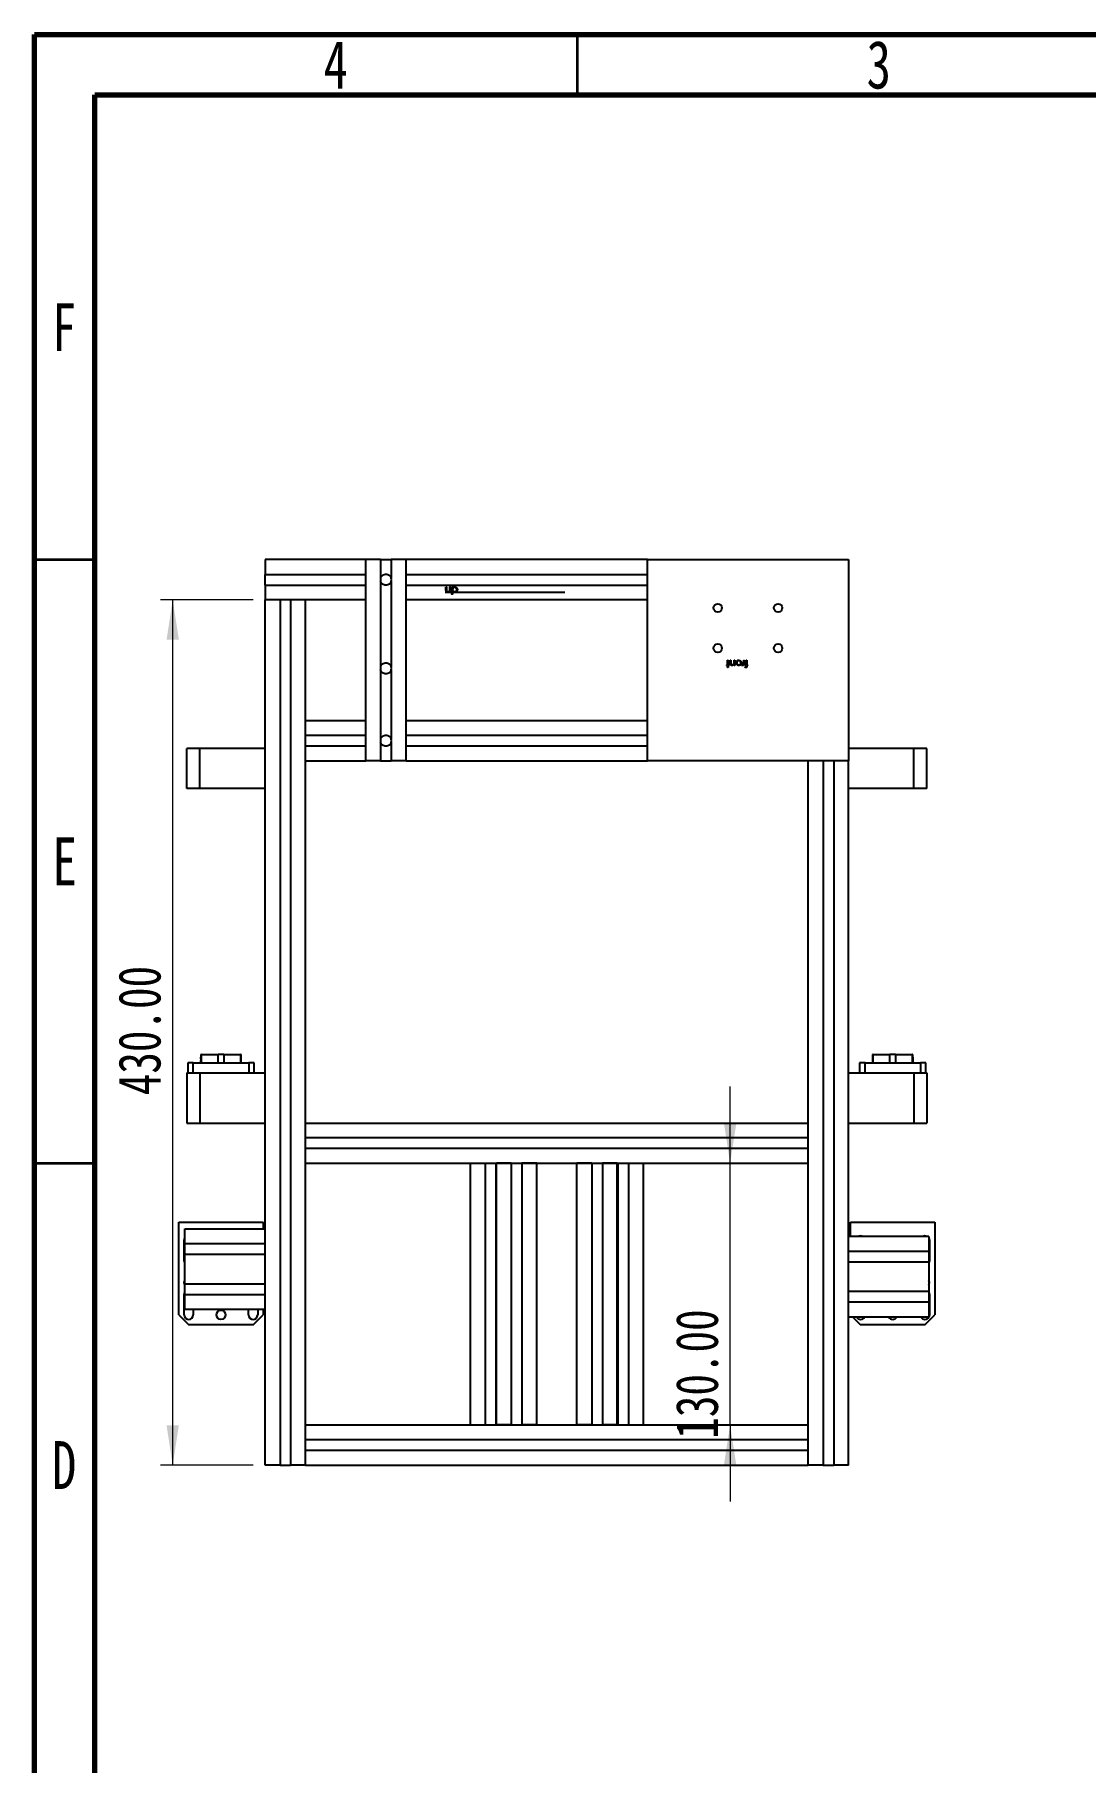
# Model space of a CAD drawing. Header units: millimetres. Extents: x 12 to 205, y 5 to 292.
# Drawn here: x 15 to 102.1, y 148.9 to 292 of the extents above; entities that cross this region are included whole.
import ezdxf

# ---------------------------------------------------------------- set-up
doc = ezdxf.new("R2010")
doc.units = ezdxf.units.MM
doc.linetypes.add('CENTERX2', pattern=[20.32, 12.7, -2.54, 2.54, -2.54])
doc.styles.add('SLDTEXTSTYLE0', font='TXT', dxfattribs={"width": 0.75})
doc.dimstyles.new('SLDDIMSTYLE0', dxfattribs={"dimtxt": 3.5, "dimasz": 3.302, "dimexe": 0, "dimexo": 0.0625, "dimgap": 0.875, "dimtad": 1, "dimlfac": 6, "dimrnd": 1e-09, "dimzin": 4, "dimdsep": 46, "dimtxsty": 'SLDTEXTSTYLE0', "dimsah": 1, "dimcen": 0.09, "dimadec": 0, "dimazin": 1, "dimtfac": 1, "dimtofl": 0, "dimtmove": 0, "dimatfit": 3, "dimfxl": 1, "dimfrac": 2, "dimtolj": 1, "dimtzin": 12, "dimarcsym": 0})
doc.dimstyles.new('SLDDIMSTYLE1', dxfattribs={"dimtxt": 3.5, "dimasz": 3.302, "dimexe": 0, "dimexo": 0.0625, "dimgap": 0.875, "dimtad": 1, "dimlfac": 6, "dimrnd": 1e-09, "dimzin": 4, "dimdsep": 46, "dimtxsty": 'SLDTEXTSTYLE0', "dimsah": 1, "dimcen": 0.09, "dimadec": 0, "dimazin": 1, "dimtfac": 1, "dimtmove": 0, "dimatfit": 0, "dimfxl": 1, "dimfrac": 2, "dimtolj": 1, "dimtzin": 12, "dimarcsym": 0})

# ---------------------------------------------------------------- blocks, each defined once
blk = doc.blocks.new('_D_3')
at = {"color": 7, "linetype": 'Continuous', "lineweight": 0}
for p, q in [((33.12, 245.18), (25.45, 245.18)), ((26.45, 173.51), (26.45, 245.18)), ((33.12, 173.51), (25.45, 173.51))]:
    blk.add_line(p, q, dxfattribs=at)
at = {"color": 7, "linetype": 'Continuous', "lineweight": 18}
for points in [[(26.45, 245.18), (25.94, 241.88), (26.96, 241.88)], [(26.45, 173.51), (26.96, 176.81), (25.94, 176.81)]]:
    blk.add_solid(points, dxfattribs=at)
at = {"color": 7, "linetype": 'Continuous', "lineweight": 18, "insert": (21.94, 204.15), "char_height": 3.5, "attachment_point": 1, "rotation": 90, "style": 'SLDTEXTSTYLE0'}
blk.add_mtext('430.00', dxfattribs=at)
blk = doc.blocks.new('_D_4')
at = {"color": 7, "linetype": 'Continuous', "lineweight": 0}
for p, q in [((72.64, 198.51), (72.64, 204.86)), ((66.45, 198.51), (73.64, 198.51)), ((72.64, 176.84), (72.64, 198.51)), ((66.45, 176.84), (73.64, 176.84)), ((72.64, 176.84), (72.64, 170.49))]:
    blk.add_line(p, q, dxfattribs=at)
at = {"color": 7, "linetype": 'Continuous', "lineweight": 18}
for points in [[(72.64, 198.51), (73.15, 201.81), (72.13, 201.81)], [(72.64, 176.84), (72.13, 173.54), (73.15, 173.54)]]:
    blk.add_solid(points, dxfattribs=at)
at = {"color": 7, "linetype": 'Continuous', "lineweight": 18, "insert": (68.13, 175.7), "char_height": 3.5, "attachment_point": 1, "rotation": 90, "style": 'SLDTEXTSTYLE0'}
blk.add_mtext('130.00', dxfattribs=at)

msp = doc.modelspace()

# ---------------------------------------------------------------- linework, layer by layer
at = {"color": 7, "linetype": 'Continuous', "lineweight": 70}
for p, q in [((15, 5), (15, 292)), ((15, 292), (205, 292)), ((20, 10), (20, 287)), ((20, 287), (200, 287))]:
    msp.add_line(p, q, dxfattribs=at)
at = {"color": 7, "linetype": 'Continuous', "lineweight": 35}
for p, q in [((60, 287), (60, 292)), ((20, 248.5), (15, 248.5)), ((20, 198.5), (15, 198.5))]:
    msp.add_line(p, q, dxfattribs=at)
at = {"color": 7, "linetype": 'Continuous', "lineweight": 25}
for p, q in [((34.1155, 248.5114), (34.1155, 247.2864)), ((42.4488, 248.5114), (34.1155, 248.5114)), ((42.4488, 231.8448), (42.4488, 248.5114)), ((43.6738, 248.5114), (42.4488, 248.5114)), ((43.6738, 248.5114), (43.6738, 246.9672)), ((43.6738, 248.5114), (44.5571, 248.5114)), ((45.7821, 248.5114), (44.5571, 248.5114)), ((44.5571, 248.5114), (44.5571, 246.9672)), ((45.7821, 231.8448), (45.7821, 248.5114)), ((65.7821, 248.5114), (45.7821, 248.5114)), ((65.7821, 248.5114), (82.4488, 248.5114)), ((65.7821, 231.8448), (65.7821, 248.5114)), ((82.4488, 248.5114), (82.4488, 231.8448)), ((34.1155, 247.2864), (42.4488, 247.2864)), ((34.1155, 246.4031), (34.1155, 247.2864)), ((34.1155, 246.4031), (42.4488, 246.4031)), ((34.1155, 246.4031), (34.1155, 245.1781)), ((43.6738, 246.7223), (43.6738, 239.6339)), ((44.5571, 246.7223), (44.5571, 239.6339)), ((45.7821, 247.2864), (65.7821, 247.2864)), ((45.7821, 246.4031), (65.7821, 246.4031)), ((34.1155, 173.5114), (34.1155, 245.1781)), ((35.3405, 245.1781), (34.1155, 245.1781)), ((42.4488, 245.1781), (34.1155, 245.1781)), ((35.3405, 245.1781), (35.3405, 173.5114)), ((36.2238, 245.1781), (36.2238, 173.5114)), ((37.4488, 245.1781), (36.2238, 245.1781)), ((37.4488, 173.5114), (37.4488, 245.1781)), ((65.7821, 245.1781), (45.7821, 245.1781)), ((43.6738, 239.389), (43.6738, 233.6339)), ((44.5571, 239.389), (44.5571, 233.6339)), ((72.358, 239.8042), (72.4328, 239.8042)), ((72.358, 239.7518), (72.358, 239.8042)), ((72.4328, 239.7518), (72.358, 239.7518)), ((72.4328, 240.1781), (72.4851, 240.1781)), ((72.4328, 239.8042), (72.4328, 240.1781)), ((72.4328, 239.5798), (72.4328, 239.7518)), ((72.4851, 239.5798), (72.4328, 239.5798)), ((72.4851, 240.1781), (72.4851, 239.8042)), ((72.4851, 239.8042), (72.5599, 239.8042)), ((72.5599, 239.7518), (72.4851, 239.7518)), ((72.4851, 239.7518), (72.4851, 239.5798)), ((72.5599, 239.8042), (72.5599, 239.7518)), ((72.6571, 240.1781), (72.7095, 240.1781)), ((72.6571, 239.9604), (72.6571, 240.1781)), ((72.7095, 240.1781), (72.7095, 239.9776)), ((72.9787, 240.1781), (73.0311, 240.1781)), ((72.9787, 240.024), (72.9787, 240.1781)), ((72.9787, 239.7518), (72.9787, 239.8287)), ((73.0311, 239.7518), (72.9787, 239.7518)), ((73.0311, 240.1781), (73.0311, 239.7518)), ((73.6144, 239.7589), (73.6431, 239.8043)), ((73.764, 240.1781), (73.8163, 240.1781)), ((73.764, 240.0348), (73.764, 240.1781)), ((73.764, 239.7518), (73.764, 239.8146)), ((73.8163, 239.7518), (73.764, 239.7518)), ((73.8163, 240.1781), (73.8163, 239.7518)), ((73.8761, 239.5833), (73.8761, 239.6378)), ((73.8836, 239.8042), (73.9731, 239.8042)), ((73.8836, 239.7518), (73.8836, 239.8042)), ((73.973, 239.7518), (73.8836, 239.7518)), ((73.973, 239.6927), (73.973, 239.7518)), ((73.9731, 239.8042), (73.9734, 240.1781)), ((73.9734, 240.1781), (74.0257, 240.1781)), ((74.0257, 240.1781), (74.0257, 239.8042)), ((74.0257, 239.8042), (74.0855, 239.8042)), ((74.0257, 239.7518), (74.0257, 239.6837)), ((74.0855, 239.7518), (74.0257, 239.7518)), ((74.0855, 239.8042), (74.0855, 239.7518)), ((37.4488, 235.1781), (42.4488, 235.1781)), ((37.4488, 233.9531), (37.4488, 235.1781)), ((45.7821, 235.1781), (65.7821, 235.1781)), ((42.4488, 233.9531), (37.4488, 233.9531)), ((43.6738, 233.389), (43.6738, 231.8448)), ((44.5571, 233.389), (44.5571, 231.8448)), ((65.7821, 233.9531), (45.7821, 233.9531)), ((27.6155, 229.5448), (27.6155, 232.8781)), ((28.6988, 232.8781), (27.6155, 232.8781)), ((34.1155, 232.8781), (28.6988, 232.8781)), ((28.6988, 229.5448), (28.6988, 232.8781)), ((42.4488, 233.0698), (37.4488, 233.0698)), ((37.4488, 231.8448), (37.4488, 233.0698)), ((37.4488, 231.8448), (42.4488, 231.8448)), ((43.6738, 231.8448), (42.4488, 231.8448)), ((43.6738, 231.8448), (44.5571, 231.8448)), ((45.7821, 231.8448), (44.5571, 231.8448)), ((65.7821, 233.0698), (45.7821, 233.0698)), ((45.7821, 231.8448), (65.7821, 231.8448)), ((82.4488, 231.8448), (65.7821, 231.8448)), ((79.1155, 173.5114), (79.1155, 231.8448)), ((80.3405, 231.8448), (80.3405, 173.5114)), ((81.2238, 231.8448), (81.2238, 173.5114)), ((87.8655, 232.8781), (82.4488, 232.8781)), ((82.4488, 173.5114), (82.4488, 231.8448)), ((87.8655, 229.5448), (87.8655, 232.8781)), ((88.9488, 232.8781), (87.8655, 232.8781)), ((88.9488, 229.5448), (88.9488, 232.8781)), ((28.6988, 229.5448), (27.6155, 229.5448)), ((34.1155, 229.5448), (28.6988, 229.5448)), ((87.8655, 229.5448), (82.4488, 229.5448)), ((88.9488, 229.5448), (87.8655, 229.5448)), ((27.6988, 206.8448), (27.6988, 206.0114)), ((28.1514, 206.8448), (27.6988, 206.8448)), ((28.1514, 206.0114), (28.1514, 206.8448)), ((28.1514, 206.8448), (32.7461, 206.8448)), ((28.7821, 207.5114), (28.7821, 207.2997)), ((28.7989, 207.5114), (28.7821, 207.5114)), ((28.7821, 206.8898), (28.7821, 206.8448)), ((28.7989, 207.5114), (28.7989, 206.8448)), ((28.7989, 207.5114), (30.2131, 207.5114)), ((30.6845, 207.5114), (30.2131, 207.5114)), ((30.2131, 206.8448), (30.2131, 207.5114)), ((30.6845, 207.5114), (30.6845, 206.8448)), ((30.6845, 207.5114), (32.0987, 207.5114)), ((32.0987, 206.8448), (32.0987, 207.5114)), ((32.1155, 207.5114), (32.0987, 207.5114)), ((32.1155, 206.8448), (32.1155, 207.5114)), ((32.7461, 206.8448), (32.7461, 206.0114)), ((33.1988, 206.8448), (32.7461, 206.8448)), ((33.1988, 206.0114), (33.1988, 206.8448)), ((83.3655, 206.8448), (83.3655, 206.0114)), ((83.8181, 206.8448), (83.3655, 206.8448)), ((83.8181, 206.0114), (83.8181, 206.8448)), ((83.8181, 206.8448), (88.4128, 206.8448)), ((84.4488, 207.5114), (84.4488, 206.8448)), ((84.4655, 207.5114), (84.4488, 207.5114)), ((84.4655, 207.5114), (84.4655, 206.8448)), ((84.4655, 207.5114), (85.8797, 207.5114)), ((85.8797, 206.8448), (85.8797, 207.5114)), ((86.3512, 207.5114), (85.8797, 207.5114)), ((86.3512, 207.5114), (86.3512, 206.8448)), ((86.3512, 207.5114), (87.7654, 207.5114)), ((87.7654, 206.8448), (87.7654, 207.5114)), ((87.7821, 207.5114), (87.7654, 207.5114)), ((87.7821, 207.2997), (87.7821, 207.5114)), ((87.7821, 206.8448), (87.7821, 206.8898)), ((88.4128, 206.8448), (88.4128, 206.0114)), ((88.8655, 206.8448), (88.4128, 206.8448)), ((88.8655, 206.0114), (88.8655, 206.8448)), ((27.6155, 206.0114), (27.6155, 201.8448)), ((27.6155, 206.0114), (28.6988, 206.0114)), ((28.6988, 206.0114), (28.6988, 201.8448)), ((28.6988, 206.0114), (34.1155, 206.0114)), ((82.4488, 206.0114), (87.8655, 206.0114)), ((87.8655, 206.0114), (87.8655, 201.8448)), ((87.8655, 206.0114), (88.9488, 206.0114)), ((88.9488, 206.0114), (88.9488, 201.8448)), ((27.6155, 201.8448), (28.6988, 201.8448)), ((28.6988, 201.8448), (34.1155, 201.8448)), ((37.4488, 201.8448), (79.1155, 201.8448)), ((37.4488, 200.6198), (37.4488, 201.8448)), ((79.1155, 200.6198), (79.1155, 201.8448)), ((82.4488, 201.8448), (87.8655, 201.8448)), ((87.8655, 201.8448), (88.9488, 201.8448)), ((79.1155, 200.6198), (37.4488, 200.6198)), ((37.4488, 198.5114), (37.4488, 199.7364)), ((79.1155, 199.7364), (37.4488, 199.7364)), ((79.1155, 198.5114), (79.1155, 199.7364)), ((37.4488, 198.5114), (79.1155, 198.5114)), ((51.1155, 176.8448), (51.1155, 198.5114)), ((52.3405, 198.5114), (52.3405, 176.8448)), ((53.2238, 198.5114), (53.2238, 176.8448)), ((54.5071, 198.5114), (53.2821, 198.5114)), ((53.2821, 176.8448), (53.2821, 198.5114)), ((54.5071, 198.5114), (54.5071, 176.8448)), ((55.3905, 198.5114), (55.3905, 176.8448)), ((56.6155, 198.5114), (55.3905, 198.5114)), ((56.6155, 176.8448), (56.6155, 198.5114)), ((59.9488, 176.8448), (59.9488, 198.5114)), ((61.1738, 198.5114), (59.9488, 198.5114)), ((61.1738, 198.5114), (61.1738, 176.8448)), ((62.0571, 198.5114), (62.0571, 176.8448)), ((63.2821, 198.5114), (62.0571, 198.5114)), ((63.2821, 176.8448), (63.2821, 198.5114)), ((63.3405, 198.5114), (63.3405, 176.8448)), ((64.2238, 198.5114), (64.2238, 176.8448)), ((65.4488, 176.8448), (65.4488, 198.5114)), ((26.9488, 193.6281), (33.9488, 193.6281)), ((26.9488, 185.9614), (26.9488, 193.6281)), ((33.9488, 193.6281), (33.9488, 193.0948)), ((82.6155, 193.6281), (89.6155, 193.6281)), ((82.6155, 192.4448), (82.6155, 193.6281)), ((89.6155, 193.6281), (89.6155, 185.9614)), ((27.4071, 190.4614), (27.4071, 192.1281)), ((27.4488, 193.0948), (34.1155, 193.0948)), ((27.4488, 191.8698), (27.4488, 193.0948)), ((27.4488, 191.8698), (34.1155, 191.8698)), ((27.4488, 190.9864), (27.4488, 191.8698)), ((33.9488, 193.1281), (34.1155, 193.1281)), ((89.1155, 192.4448), (82.4488, 192.4448)), ((89.1155, 192.4448), (89.1155, 191.2198)), ((89.1571, 192.1281), (89.1571, 190.4614)), ((27.4488, 190.9864), (34.1155, 190.9864)), ((27.4488, 188.5364), (27.4488, 190.9864)), ((89.1155, 191.2198), (82.4488, 191.2198)), ((89.1155, 191.2198), (89.1155, 190.3364)), ((89.1155, 190.3364), (82.4488, 190.3364)), ((89.1155, 190.3364), (89.1155, 187.8864)), ((27.4071, 185.9614), (27.4071, 187.6281)), ((27.4488, 188.5364), (34.1155, 188.5364)), ((27.4488, 187.6531), (27.4488, 188.5364)), ((27.4488, 187.6531), (34.1155, 187.6531)), ((27.4488, 186.4281), (27.4488, 187.6531)), ((89.1155, 187.8864), (82.4488, 187.8864)), ((89.1155, 187.8864), (89.1155, 187.0031)), ((89.1571, 187.6281), (89.1571, 185.9614)), ((27.4488, 186.4281), (34.1155, 186.4281)), ((28.1571, 186.4281), (28.1571, 185.9614)), ((32.7405, 185.9614), (32.7405, 186.4281)), ((33.4905, 186.4281), (33.4905, 185.9614)), ((33.9488, 186.4281), (33.9488, 185.9614)), ((89.1155, 187.0031), (82.4488, 187.0031)), ((89.1155, 187.0031), (89.1155, 185.7781)), ((26.9488, 185.9614), (27.7821, 185.1281)), ((33.1155, 185.1281), (27.7821, 185.1281)), ((33.1155, 185.1281), (33.9488, 185.9614)), ((89.1155, 185.7781), (82.4488, 185.7781)), ((82.7988, 185.7781), (83.4488, 185.1281)), ((88.7821, 185.1281), (83.4488, 185.1281)), ((88.7821, 185.1281), (89.6155, 185.9614)), ((37.4488, 175.6198), (37.4488, 176.8448)), ((37.4488, 176.8448), (79.1155, 176.8448)), ((54.5071, 176.8448), (53.2821, 176.8448)), ((56.6155, 176.8448), (55.3905, 176.8448)), ((61.1738, 176.8448), (59.9488, 176.8448)), ((63.2821, 176.8448), (62.0571, 176.8448)), ((79.1155, 175.6198), (79.1155, 176.8448)), ((79.1155, 175.6198), (37.4488, 175.6198)), ((37.4488, 173.5114), (37.4488, 174.7364)), ((79.1155, 174.7364), (37.4488, 174.7364)), ((79.1155, 173.5114), (79.1155, 174.7364)), ((35.3405, 173.5114), (34.1155, 173.5114)), ((35.3405, 173.5114), (36.2238, 173.5114)), ((37.4488, 173.5114), (36.2238, 173.5114)), ((37.4488, 173.5114), (79.1155, 173.5114)), ((80.3405, 173.5114), (79.1155, 173.5114)), ((80.3405, 173.5114), (81.2238, 173.5114)), ((82.4488, 173.5114), (81.2238, 173.5114))]:
    msp.add_line(p, q, dxfattribs=at)
at = {"color": 7, "linetype": 'CENTERX2'}
msp.add_line((49.0365, 245.8149), (58.9336, 245.8149), dxfattribs=at)
msp.add_line((49.0365, 245.8149), (58.9336, 245.8149), dxfattribs=at)
at = {"color": 7, "linetype": 'Continuous', "flags": 128}
for points in [[(49.0889, 246.2412), (49.1412, 246.2412), (49.1412, 246.2412), (49.1412, 246.0435), (49.1412, 246.0435), (49.1413, 246.0261), (49.1417, 246.0102), (49.1424, 245.9956), (49.1433, 245.9824), (49.1445, 245.9707), (49.1459, 245.9603), (49.1475, 245.9514), (49.1495, 245.9438), (49.1495, 245.9438), (49.153, 245.9343), (49.1571, 245.9253), (49.162, 245.9169), (49.1675, 245.909), (49.1738, 245.9015), (49.1808, 245.8946), (49.1885, 245.8882), (49.1969, 245.8823), (49.2153, 245.8725), (49.2353, 245.8654), (49.257, 245.8612), (49.2804, 245.8598), (49.2804, 245.8598), (49.3037, 245.8612), (49.3251, 245.8653), (49.3449, 245.8722), (49.3626, 245.8817), (49.3782, 245.8935), (49.3911, 245.9072), (49.4015, 245.9225), (49.4093, 245.9396), (49.4093, 245.9396), (49.4112, 245.9466), (49.413, 245.9552), (49.4145, 245.9656), (49.4157, 245.9778), (49.4167, 245.9917), (49.4173, 246.0072), (49.4178, 246.0245), (49.4179, 246.0435), (49.4179, 246.0435), (49.4179, 246.2412), (49.4179, 246.2412), (49.4703, 246.2412), (49.4703, 246.2412), (49.4703, 246.0337), (49.4703, 246.0337), (49.4699, 246.0125), (49.469, 245.9926), (49.4673, 245.9741), (49.465, 245.957), (49.4621, 245.9411), (49.4585, 245.9267), (49.4541, 245.9136), (49.4492, 245.9018), (49.4436, 245.8911), (49.4374, 245.8809), (49.4305, 245.8713), (49.4229, 245.8623), (49.4146, 245.8539), (49.4058, 245.8462), (49.3962, 245.839), (49.386, 245.8324), (49.3751, 245.8266), (49.3634, 245.8214), (49.3513, 245.8172), (49.3383, 245.8137), (49.3248, 245.8109), (49.3104, 245.8089), (49.2956, 245.8078), (49.2799, 245.8074), (49.2799, 245.8074), (49.2644, 245.8078), (49.2494, 245.8089), (49.2351, 245.8109), (49.2215, 245.8137), (49.2085, 245.8172), (49.1962, 245.8214), (49.1845, 245.8266), (49.1736, 245.8324), (49.1633, 245.839), (49.1536, 245.8462), (49.1446, 245.8541), (49.1363, 245.8625), (49.1287, 245.8716), (49.1218, 245.8813), (49.1155, 245.8916), (49.1099, 245.9024), (49.105, 245.9143), (49.1006, 245.9277), (49.097, 245.9425), (49.0941, 245.9586), (49.0918, 245.9763), (49.0901, 245.9952), (49.0892, 246.0157), (49.0888, 246.0375), (49.0888, 246.0375), (49.0888, 246.2412)], [(49.0889, 246.2412), (49.1412, 246.2412), (49.1412, 246.2412), (49.1412, 246.0435), (49.1412, 246.0435), (49.1413, 246.0261), (49.1417, 246.0102), (49.1424, 245.9956), (49.1433, 245.9824), (49.1445, 245.9707), (49.1459, 245.9603), (49.1475, 245.9514), (49.1495, 245.9438), (49.1495, 245.9438), (49.153, 245.9343), (49.1571, 245.9253), (49.162, 245.9169), (49.1675, 245.909), (49.1738, 245.9015), (49.1808, 245.8946), (49.1885, 245.8882), (49.1969, 245.8823), (49.2153, 245.8725), (49.2353, 245.8654), (49.257, 245.8612), (49.2804, 245.8598), (49.2804, 245.8598), (49.3037, 245.8612), (49.3251, 245.8653), (49.3449, 245.8722), (49.3626, 245.8817), (49.3782, 245.8935), (49.3911, 245.9072), (49.4015, 245.9225), (49.4093, 245.9396), (49.4093, 245.9396), (49.4112, 245.9466), (49.413, 245.9552), (49.4145, 245.9656), (49.4157, 245.9778), (49.4167, 245.9917), (49.4173, 246.0072), (49.4178, 246.0245), (49.4179, 246.0435), (49.4179, 246.0435), (49.4179, 246.2412), (49.4179, 246.2412), (49.4703, 246.2412), (49.4703, 246.2412), (49.4703, 246.0337), (49.4703, 246.0337), (49.4699, 246.0125), (49.469, 245.9926), (49.4673, 245.9741), (49.465, 245.957), (49.4621, 245.9411), (49.4585, 245.9267), (49.4541, 245.9136), (49.4492, 245.9018), (49.4436, 245.8911), (49.4374, 245.8809), (49.4305, 245.8713), (49.4229, 245.8623), (49.4146, 245.8539), (49.4058, 245.8462), (49.3962, 245.839), (49.386, 245.8324), (49.3751, 245.8266), (49.3634, 245.8214), (49.3513, 245.8172), (49.3383, 245.8137), (49.3248, 245.8109), (49.3104, 245.8089), (49.2956, 245.8078), (49.2799, 245.8074), (49.2799, 245.8074), (49.2644, 245.8078), (49.2494, 245.8089), (49.2351, 245.8109), (49.2215, 245.8137), (49.2085, 245.8172), (49.1962, 245.8214), (49.1845, 245.8266), (49.1736, 245.8324), (49.1633, 245.839), (49.1536, 245.8462), (49.1446, 245.8541), (49.1363, 245.8625), (49.1287, 245.8716), (49.1218, 245.8813), (49.1155, 245.8916), (49.1099, 245.9024), (49.105, 245.9143), (49.1006, 245.9277), (49.097, 245.9425), (49.0941, 245.9586), (49.0918, 245.9763), (49.0901, 245.9952), (49.0892, 246.0157), (49.0888, 246.0375), (49.0888, 246.0375), (49.0888, 246.2412)], [(49.5899, 246.2412), (49.6423, 246.2412), (49.6423, 246.2412), (49.6423, 246.1623), (49.6423, 246.1623), (49.6594, 246.1833), (49.6778, 246.2012), (49.6975, 246.2162), (49.7185, 246.228), (49.7405, 246.237), (49.7639, 246.2435), (49.7886, 246.2474), (49.8145, 246.2487), (49.8145, 246.2487), (49.8372, 246.2476), (49.8591, 246.2447), (49.8802, 246.2397), (49.9004, 246.2325), (49.9198, 246.2235), (49.9383, 246.2124), (49.956, 246.1994), (49.9728, 246.1843), (49.9883, 246.1678), (50.0016, 246.1504), (50.0129, 246.1323), (50.0222, 246.1133), (50.0294, 246.0935), (50.0345, 246.0729), (50.0376, 246.0514), (50.0386, 246.0292), (50.0386, 246.0292), (50.0376, 246.0065), (50.0345, 245.9847), (50.0295, 245.9638), (50.0223, 245.9437), (50.0132, 245.9244), (50.0019, 245.906), (49.9887, 245.8886), (49.9734, 245.872), (49.9567, 245.8569), (49.9392, 245.8438), (49.9207, 245.8327), (49.9014, 245.8236), (49.8815, 245.8165), (49.8605, 245.8115), (49.8387, 245.8085), (49.8161, 245.8074), (49.8161, 245.8074), (49.7907, 245.8087), (49.7664, 245.8128), (49.743, 245.8193), (49.7208, 245.8287), (49.6995, 245.8406), (49.6794, 245.8552), (49.6603, 245.8724), (49.6423, 245.8921), (49.6423, 245.8921), (49.6423, 245.6579), (49.6423, 245.6579), (49.5899, 245.6579), (49.5899, 245.6579), (49.5899, 246.2412)], [(49.5899, 246.2412), (49.6423, 246.2412), (49.6423, 246.2412), (49.6423, 246.1623), (49.6423, 246.1623), (49.6594, 246.1833), (49.6778, 246.2012), (49.6975, 246.2162), (49.7185, 246.228), (49.7405, 246.237), (49.7639, 246.2435), (49.7886, 246.2474), (49.8145, 246.2487), (49.8145, 246.2487), (49.8372, 246.2476), (49.8591, 246.2447), (49.8802, 246.2397), (49.9004, 246.2325), (49.9198, 246.2235), (49.9383, 246.2124), (49.956, 246.1994), (49.9728, 246.1843), (49.9883, 246.1678), (50.0016, 246.1504), (50.0129, 246.1323), (50.0222, 246.1133), (50.0294, 246.0935), (50.0345, 246.0729), (50.0376, 246.0514), (50.0386, 246.0292), (50.0386, 246.0292), (50.0376, 246.0065), (50.0345, 245.9847), (50.0295, 245.9638), (50.0223, 245.9437), (50.0132, 245.9244), (50.0019, 245.906), (49.9887, 245.8886), (49.9734, 245.872), (49.9567, 245.8569), (49.9392, 245.8438), (49.9207, 245.8327), (49.9014, 245.8236), (49.8815, 245.8165), (49.8605, 245.8115), (49.8387, 245.8085), (49.8161, 245.8074), (49.8161, 245.8074), (49.7907, 245.8087), (49.7664, 245.8128), (49.743, 245.8193), (49.7208, 245.8287), (49.6995, 245.8406), (49.6794, 245.8552), (49.6603, 245.8724), (49.6423, 245.8921), (49.6423, 245.8921), (49.6423, 245.6579), (49.6423, 245.6579), (49.5899, 245.6579), (49.5899, 245.6579), (49.5899, 246.2412)], [(49.814, 246.1963), (49.7963, 246.1956), (49.7792, 246.1933), (49.7629, 246.1895), (49.7472, 246.1842), (49.7324, 246.1774), (49.7181, 246.1691), (49.7047, 246.1592), (49.6919, 246.1478), (49.6802, 246.1353), (49.6702, 246.1221), (49.6617, 246.1081), (49.6546, 246.0934), (49.6493, 246.0779), (49.6454, 246.0617), (49.6431, 246.0448), (49.6423, 246.0271), (49.6423, 246.0271), (49.6437, 246.004), (49.6478, 245.9821), (49.6548, 245.9613), (49.6645, 245.9418), (49.6767, 245.9239), (49.6913, 245.9079), (49.7084, 245.8939), (49.7278, 245.8819), (49.7487, 245.8722), (49.7702, 245.8653), (49.7922, 245.8612), (49.8149, 245.8598), (49.8149, 245.8598), (49.8371, 245.8612), (49.8586, 245.8654), (49.8795, 245.8723), (49.8996, 245.8821), (49.9184, 245.8944), (49.9352, 245.9089), (49.9499, 245.9256), (49.9628, 245.9445), (49.9731, 245.9648), (49.9804, 245.9856), (49.9848, 246.0069), (49.9863, 246.0286), (49.9863, 246.0286), (49.9849, 246.0505), (49.9804, 246.0717), (49.9732, 246.0925), (49.963, 246.1126), (49.9503, 246.1315), (49.9356, 246.1479), (49.9189, 246.1623), (49.9002, 246.1743), (49.8799, 246.1839), (49.8589, 246.1908), (49.8369, 246.1949), (49.814, 246.1963)], [(49.814, 246.1963), (49.7963, 246.1956), (49.7792, 246.1933), (49.7629, 246.1895), (49.7472, 246.1842), (49.7324, 246.1774), (49.7181, 246.1691), (49.7047, 246.1592), (49.6919, 246.1478), (49.6802, 246.1353), (49.6702, 246.1221), (49.6617, 246.1081), (49.6546, 246.0934), (49.6493, 246.0779), (49.6454, 246.0617), (49.6431, 246.0448), (49.6423, 246.0271), (49.6423, 246.0271), (49.6437, 246.004), (49.6478, 245.9821), (49.6548, 245.9613), (49.6645, 245.9418), (49.6767, 245.9239), (49.6913, 245.9079), (49.7084, 245.8939), (49.7278, 245.8819), (49.7487, 245.8722), (49.7702, 245.8653), (49.7922, 245.8612), (49.8149, 245.8598), (49.8149, 245.8598), (49.8371, 245.8612), (49.8586, 245.8654), (49.8795, 245.8723), (49.8996, 245.8821), (49.9184, 245.8944), (49.9352, 245.9089), (49.9499, 245.9256), (49.9628, 245.9445), (49.9731, 245.9648), (49.9804, 245.9856), (49.9848, 246.0069), (49.9863, 246.0286), (49.9863, 246.0286), (49.9849, 246.0505), (49.9804, 246.0717), (49.9732, 246.0925), (49.963, 246.1126), (49.9503, 246.1315), (49.9356, 246.1479), (49.9189, 246.1623), (49.9002, 246.1743), (49.8799, 246.1839), (49.8589, 246.1908), (49.8369, 246.1949), (49.814, 246.1963)]]:
    msp.add_lwpolyline(points, dxfattribs=at)
at = {"color": 7, "linetype": 'Continuous', "lineweight": 25, "flags": 128}
for points in [[(27.4071, 192.1281), (27.4357, 192.2716), (27.4488, 192.2999)], [(89.1155, 192.2999), (89.1286, 192.2716), (89.1571, 192.1281)], [(27.4488, 190.2896), (27.4357, 190.3179), (27.4071, 190.4614)], [(89.1571, 190.4614), (89.1286, 190.3179), (89.1155, 190.2896)], [(27.4071, 188.6281), (27.4357, 188.7716), (27.4488, 188.7999)], [(27.4488, 188.4563), (27.4357, 188.4846), (27.4071, 188.6281)], [(27.4071, 187.6281), (27.4357, 187.7716), (27.4488, 187.7999)], [(89.1155, 187.7999), (89.1286, 187.7716), (89.1571, 187.6281)], [(89.1571, 185.9614), (89.1286, 185.8179), (89.1155, 185.7896)]]:
    msp.add_lwpolyline(points, dxfattribs=at)
at = {"color": 7, "linetype": 'Continuous', "lineweight": 25}
for centre, radius in [((71.6155, 244.5114), 0.35), ((76.6155, 244.5114), 0.35), ((71.6155, 241.1781), 0.35), ((76.6155, 241.1781), 0.35), ((30.4488, 185.9614), 0.375)]:
    msp.add_circle(centre, radius, dxfattribs=at)
for centre, radius, start, end in [((44.1155, 246.8448), 0.4583, 164.501267, 195.498733), ((44.1155, 246.8448), 0.4583, 344.501267, 15.498733), ((44.1155, 239.5114), 0.4583, 164.501267, 195.498733), ((44.1155, 239.5114), 0.4583, 344.501267, 15.498733), ((44.1155, 233.5114), 0.4583, 164.501267, 195.498733), ((44.1155, 233.5114), 0.4583, 344.501267, 15.498733), ((89.4227, 207.0948), 1.6533, 172.880428, 187.119572), ((83.4488, 192.1281), 0.375, 57.612461, 122.387539), ((88.7821, 192.1281), 0.375, 57.612461, 122.387539), ((88.7821, 188.6281), 0.375, 332.733956, 27.266044), ((27.7821, 185.9614), 0.375, 180, 0), ((33.1155, 185.9614), 0.375, 180, 0), ((83.4488, 185.9614), 0.375, 209.267578, 330.732422), ((86.1155, 185.9614), 0.375, 209.267578, 330.732422), ((88.7821, 185.9614), 0.375, 209.267578, 330.732422)]:
    msp.add_arc(centre, radius, start, end, dxfattribs=at)
for points, knots in [([(44.1155, 246.3864), (44.0655, 246.3912), (43.9656, 246.4007), (43.8326, 246.475), (43.7242, 246.5853), (43.6888, 246.6836), (43.6708, 246.7335)], [0, 0, 0, 0, 0.24427193, 0.48823627, 0.74029105, 1, 1, 1, 1]), ([(43.6835, 246.9827), (43.6867, 246.9974), (43.7005, 247.0602), (43.7707, 247.1562), (43.8883, 247.2536), (44.0374, 247.3053), (44.1915, 247.3049), (44.3347, 247.2567), (44.4527, 247.1646), (44.5284, 247.0665), (44.5434, 246.9971), (44.5473, 246.979)], [0, 0, 0, 0, 0.03859196, 0.1654639, 0.29939572, 0.43474127, 0.56387454, 0.68903359, 0.81764091, 0.95245881, 1, 1, 1, 1]), ([(44.56, 246.7333), (44.5439, 246.6875), (44.511, 246.5938), (44.4075, 246.4817), (44.2721, 246.4019), (44.1672, 246.3916), (44.1155, 246.3864)], [0, 0, 0, 0, 0.23810088, 0.48718357, 0.74672992, 1, 1, 1, 1]), ([(44.1155, 239.0531), (44.0655, 239.0579), (43.9656, 239.0674), (43.8326, 239.1416), (43.7242, 239.252), (43.6888, 239.3503), (43.6708, 239.4002)], [0, 0, 0, 0, 0.24427193, 0.48823627, 0.74029105, 1, 1, 1, 1]), ([(43.6835, 239.6494), (43.6867, 239.664), (43.7005, 239.7269), (43.7707, 239.8228), (43.8883, 239.9203), (44.0374, 239.9719), (44.1915, 239.9716), (44.3347, 239.9233), (44.4527, 239.8313), (44.5284, 239.7332), (44.5434, 239.6637), (44.5473, 239.6457)], [0, 0, 0, 0, 0.03859196, 0.1654639, 0.29939572, 0.43474127, 0.56387454, 0.68903359, 0.81764091, 0.95245881, 1, 1, 1, 1]), ([(44.56, 239.4), (44.5439, 239.3542), (44.511, 239.2605), (44.4075, 239.1484), (44.2721, 239.0686), (44.1672, 239.0582), (44.1155, 239.0531)], [0, 0, 0, 0, 0.23810088, 0.48718357, 0.74672992, 1, 1, 1, 1]), ([(72.8165, 239.7443), (72.7974, 239.746), (72.7592, 239.7493), (72.709, 239.7801), (72.6581, 239.8482), (72.6575, 239.9141), (72.6571, 239.9604)], [0, 0, 0, 0, 0.1870208, 0.37389045, 0.56060992, 1, 1, 1, 1]), ([(72.7095, 239.9776), (72.7094, 239.9594), (72.7092, 239.9269), (72.7137, 239.8947), (72.7157, 239.8806)], [0, 0, 0, 0, 0.560254548, 1, 1, 1, 1]), ([(72.7157, 239.8806), (72.7198, 239.867), (72.7282, 239.8399), (72.7661, 239.8026), (72.8031, 239.7989), (72.8256, 239.7967)], [0, 0, 0, 0, 0.28119226, 0.56133067, 1, 1, 1, 1]), ([(72.9787, 239.8287), (72.9538, 239.8019), (72.9093, 239.7539), (72.8449, 239.7473), (72.8165, 239.7443)], [0, 0, 0, 0, 0.5591406, 1, 1, 1, 1]), ([(72.8256, 239.7967), (72.8441, 239.7986), (72.8811, 239.8025), (72.9244, 239.8324), (72.956, 239.8684), (72.9658, 239.8959), (72.9706, 239.9096)], [0, 0, 0, 0, 0.27955252, 0.55937299, 0.77970256, 1, 1, 1, 1]), ([(72.9706, 239.9096), (72.9736, 239.9308), (72.9788, 239.9688), (72.9787, 240.0071), (72.9787, 240.024)], [0, 0, 0, 0, 0.559657572, 1, 1, 1, 1]), ([(73.1358, 239.9661), (73.1398, 239.9985), (73.1478, 240.0634), (73.2065, 240.1362), (73.2795, 240.1797), (73.3306, 240.1836), (73.3561, 240.1856)], [0, 0, 0, 0, 0.27952122, 0.55938123, 0.77950683, 1, 1, 1, 1]), ([(73.1942, 239.8146), (73.1753, 239.84), (73.1416, 239.8854), (73.1376, 239.9414), (73.1358, 239.9661)], [0, 0, 0, 0, 0.5592165, 1, 1, 1, 1]), ([(73.3564, 240.1332), (73.3317, 240.1304), (73.2823, 240.1248), (73.2264, 240.0803), (73.1938, 240.0246), (73.19, 239.9859), (73.1881, 239.9665)], [0, 0, 0, 0, 0.27974543, 0.55911272, 0.77960585, 1, 1, 1, 1]), ([(73.1881, 239.9665), (73.191, 239.9415), (73.1967, 239.8916), (73.2428, 239.8368), (73.2976, 239.8021), (73.3368, 239.7985), (73.3564, 239.7967)], [0, 0, 0, 0, 0.27958621, 0.55939814, 0.77965259, 1, 1, 1, 1]), ([(73.3561, 239.7443), (73.3215, 239.7479), (73.2597, 239.7544), (73.2142, 239.7962), (73.1942, 239.8146)], [0, 0, 0, 0, 0.55918155, 1, 1, 1, 1]), ([(73.3561, 240.1856), (73.3888, 240.1823), (73.4541, 240.1757), (73.5259, 240.1151), (73.5699, 240.0428), (73.5746, 239.9917), (73.577, 239.9661)], [0, 0, 0, 0, 0.27977564, 0.55917875, 0.77959165, 1, 1, 1, 1]), ([(73.5186, 239.8149), (73.4922, 239.7921), (73.4451, 239.7512), (73.3834, 239.7464), (73.3561, 239.7443)], [0, 0, 0, 0, 0.55888026, 1, 1, 1, 1]), ([(73.5246, 239.9665), (73.5215, 239.9911), (73.5153, 240.0404), (73.4708, 240.0963), (73.4145, 240.128), (73.3758, 240.1315), (73.3564, 240.1332)], [0, 0, 0, 0, 0.2796181, 0.55916718, 0.77951229, 1, 1, 1, 1]), ([(73.3564, 239.7967), (73.3813, 239.7997), (73.4311, 239.8058), (73.4857, 239.8524), (73.5196, 239.9077), (73.523, 239.9469), (73.5246, 239.9665)], [0, 0, 0, 0, 0.279484161, 0.559256095, 0.779547241, 1, 1, 1, 1]), ([(73.577, 239.9661), (73.5739, 239.9347), (73.5684, 239.8785), (73.5338, 239.8344), (73.5186, 239.8149)], [0, 0, 0, 0, 0.55928508, 1, 1, 1, 1]), ([(73.66, 239.7443), (73.6509, 239.7454), (73.6347, 239.7473), (73.6206, 239.7554), (73.6144, 239.7589)], [0, 0, 0, 0, 0.5592431, 1, 1, 1, 1]), ([(73.6431, 239.8043), (73.6479, 239.8021), (73.6564, 239.7981), (73.6658, 239.7971), (73.6699, 239.7967)], [0, 0, 0, 0, 0.56039569, 1, 1, 1, 1]), ([(73.764, 239.8146), (73.7493, 239.7945), (73.7289, 239.7666), (73.6888, 239.7469), (73.6696, 239.7452), (73.66, 239.7443)], [0, 0, 0, 0, 0.55878771, 0.77948111, 1, 1, 1, 1]), ([(73.6699, 239.7967), (73.6822, 239.7994), (73.707, 239.8048), (73.7387, 239.8391), (73.7486, 239.8698), (73.7546, 239.8885)], [0, 0, 0, 0, 0.278335804, 0.558768079, 1, 1, 1, 1]), ([(73.7546, 239.8885), (73.7581, 239.9157), (73.7642, 239.9643), (73.764, 240.0133), (73.764, 240.0348)], [0, 0, 0, 0, 0.55963604, 1, 1, 1, 1]), ([(73.8761, 239.6378), (73.8857, 239.6339), (73.9028, 239.627), (73.9211, 239.6254), (73.9292, 239.6247)], [0, 0, 0, 0, 0.56024129, 1, 1, 1, 1]), ([(73.9399, 239.5723), (73.9278, 239.5732), (73.9062, 239.5747), (73.8853, 239.5807), (73.8761, 239.5833)], [0, 0, 0, 0, 0.55972083, 1, 1, 1, 1]), ([(73.9292, 239.6247), (73.9372, 239.6254), (73.9493, 239.6264), (73.963, 239.6351), (73.9775, 239.6548), (73.975, 239.6759), (73.973, 239.6927)], [0, 0, 0, 0, 0.24949458, 0.37481091, 0.49925485, 1, 1, 1, 1]), ([(74.0257, 239.6837), (74.0257, 239.6686), (74.0257, 239.6385), (74.0103, 239.5969), (73.9757, 239.5751), (73.9519, 239.5733), (73.9399, 239.5723)], [0, 0, 0, 0, 0.28184836, 0.55946189, 0.77930516, 1, 1, 1, 1]), ([(44.1155, 233.0531), (44.0655, 233.0579), (43.9656, 233.0674), (43.8326, 233.1416), (43.7242, 233.252), (43.6888, 233.3503), (43.6708, 233.4002)], [0, 0, 0, 0, 0.244271934, 0.488236272, 0.74029105, 1, 1, 1, 1]), ([(43.6835, 233.6494), (43.6867, 233.664), (43.7005, 233.7269), (43.7707, 233.8228), (43.8883, 233.9203), (44.0374, 233.9719), (44.1915, 233.9716), (44.3347, 233.9233), (44.4527, 233.8313), (44.5284, 233.7332), (44.5434, 233.6637), (44.5473, 233.6457)], [0, 0, 0, 0, 0.03859196, 0.1654639, 0.29939572, 0.43474127, 0.56387454, 0.68903359, 0.81764091, 0.95245881, 1, 1, 1, 1]), ([(44.56, 233.4), (44.5439, 233.3542), (44.511, 233.2605), (44.4075, 233.1484), (44.2721, 233.0686), (44.1672, 233.0582), (44.1155, 233.0531)], [0, 0, 0, 0, 0.23810088, 0.48718357, 0.74672992, 1, 1, 1, 1]), ([(28.7821, 206.8898), (28.7825, 206.8919), (28.7831, 206.8954), (28.7857, 206.9189), (28.7884, 206.9484), (28.7912, 206.9866), (28.7936, 207.0353), (28.7955, 207.0946), (28.7936, 207.154), (28.7912, 207.2028), (28.7884, 207.241), (28.7857, 207.2708), (28.7833, 207.2935), (28.7814, 207.3034), (28.7833, 207.2935), (28.7857, 207.2708), (28.7884, 207.2411), (28.7912, 207.203), (28.7936, 207.1542), (28.7955, 207.0949), (28.7936, 207.0355), (28.7912, 206.9867), (28.7884, 206.9485), (28.7857, 206.9189), (28.7831, 206.8954), (28.7825, 206.8919), (28.7821, 206.8898)], [0, 0, 0, 0, 0.052167302, 0.086025339, 0.125002989, 0.164065343, 0.197931347, 0.249885351, 0.301907317, 0.335805053, 0.374897421, 0.413932125, 0.447825924, 0.500000386, 0.552163212, 0.586022298, 0.625003195, 0.664065423, 0.697931351, 0.749885351, 0.801907312, 0.835804971, 0.874897212, 0.91393517, 0.947830021, 1, 1, 1, 1]), ([(87.7821, 206.8898), (87.7817, 206.892), (87.7811, 206.8955), (87.7786, 206.9181), (87.7769, 206.9378), (87.776, 206.9481)], [0, 0, 0, 0, 0.42477471, 0.70046538, 1, 1, 1, 1])]:
    msp.add_open_spline(points, degree=3, knots=knots, dxfattribs=at)

# ---------------------------------------------------------------- texts
at = {"color": 7, "linetype": 'Continuous', "lineweight": 0, "char_height": 3.9688, "attachment_point": 2, "style": 'SLDTEXTSTYLE0'}
for s, insert in [('4', (39.96, 291.4989)), ('3', (84.96, 291.4989)), ('F', (17.4577, 269.7489)), ('E', (17.5078, 225.4989)), ('D', (17.4527, 175.4989))]:
    msp.add_mtext(s, dxfattribs=dict(at, insert=insert))

# ---------------------------------------------------------------- dimensions: what is measured, and where the dimension line sits
at = {"color": 7, "linetype": 'Continuous', "lineweight": 18}
for base, p1, p2, dimstyle, picture, middle in [((26.449, 245.1781), (34.1155, 173.5114), (34.1155, 245.1781), 'SLDDIMSTYLE0', '_D_3', (26.449, 211.2656)), ((72.6388, 198.5114), (65.4488, 176.8448), (65.4488, 198.5114), 'SLDDIMSTYLE1', '_D_4', (72.6388, 182.8111))]:
    dim = msp.add_linear_dim(base=base, p1=p1, p2=p2, angle=90, dimstyle=dimstyle, dxfattribs=at)
    dim.commit()
    dim.dimension.update_dxf_attribs({"geometry": picture, "text_midpoint": middle, "dimtype": 160})

doc.saveas('drawing.dxf')
